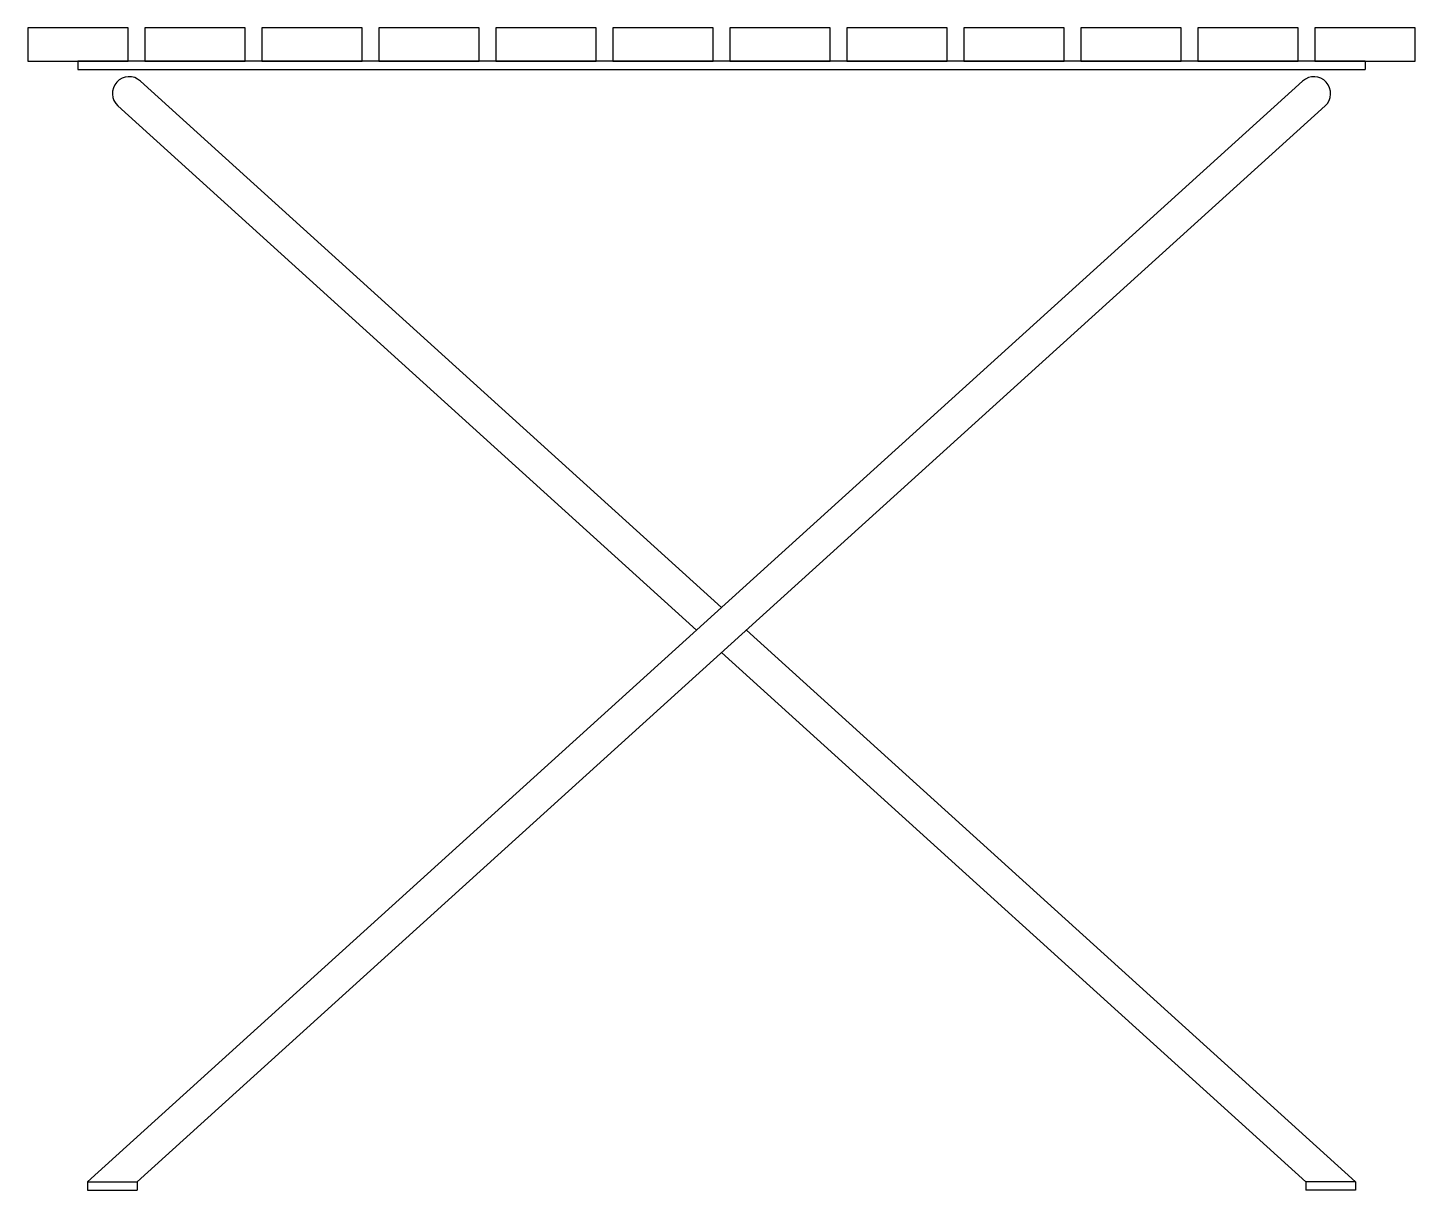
# Model space of a CAD drawing. Extents: x -3.6 to 79.4, y 0 to 69.5.
import ezdxf

# ---------------------------------------------------------------- set-up
doc = ezdxf.new("R2010")
doc.units = 0
doc.header["$MEASUREMENT"] = 0
doc.layers.get('0').update_dxf_attribs({"linetype": 'CONTINUOUS'})

msp = doc.modelspace()

# ---------------------------------------------------------------- linework, layer by layer
at = {"color": 0, "linetype": 'ByBlock'}
for p, q in [((-3.572, 69.5), (-3.572, 67.5)), ((2.428, 69.5), (-3.572, 69.5)), ((2.428, 67.5), (2.428, 69.5)), ((3.428, 69.5), (3.428, 67.5)), ((9.428, 69.5), (3.428, 69.5)), ((9.428, 67.5), (9.428, 69.5)), ((10.428, 69.5), (10.428, 67.5)), ((16.428, 69.5), (10.428, 69.5)), ((16.428, 67.5), (16.428, 69.5)), ((17.428, 69.5), (17.428, 67.5)), ((23.428, 69.5), (17.428, 69.5)), ((23.428, 67.5), (23.428, 69.5)), ((24.428, 69.5), (24.428, 67.5)), ((30.428, 69.5), (24.428, 69.5)), ((30.428, 67.5), (30.428, 69.5)), ((31.428, 69.5), (31.428, 67.5)), ((37.428, 69.5), (31.428, 69.5)), ((37.428, 67.5), (37.428, 69.5)), ((38.428, 69.5), (38.428, 67.5)), ((44.428, 69.5), (38.428, 69.5)), ((44.428, 67.5), (44.428, 69.5)), ((45.428, 69.5), (45.428, 67.5)), ((51.428, 69.5), (45.428, 69.5)), ((51.428, 67.5), (51.428, 69.5)), ((52.428, 69.5), (52.428, 67.5)), ((58.428, 69.5), (52.428, 69.5)), ((58.428, 67.5), (58.428, 69.5)), ((59.428, 69.5), (59.428, 67.5)), ((65.428, 69.5), (59.428, 69.5)), ((65.428, 67.5), (65.428, 69.5)), ((66.428, 69.5), (66.428, 67.5)), ((72.428, 69.5), (66.428, 69.5)), ((72.428, 67.5), (72.428, 69.5)), ((73.428, 69.5), (73.428, 67.5)), ((79.428, 69.5), (73.428, 69.5)), ((79.428, 67.5), (79.428, 69.5)), ((-3.572, 67.5), (2.428, 67.5)), ((76.428, 67.5), (-0.572, 67.5)), ((-0.572, 67.5), (-0.572, 67)), ((3.428, 67.5), (9.428, 67.5)), ((10.428, 67.5), (16.428, 67.5)), ((17.428, 67.5), (23.428, 67.5)), ((24.428, 67.5), (30.428, 67.5)), ((31.428, 67.5), (37.428, 67.5)), ((38.428, 67.5), (44.428, 67.5)), ((45.428, 67.5), (51.428, 67.5)), ((52.428, 67.5), (58.428, 67.5)), ((59.428, 67.5), (65.428, 67.5)), ((66.428, 67.5), (72.428, 67.5)), ((73.428, 67.5), (79.428, 67.5)), ((76.428, 67.5), (76.428, 67)), ((-0.572, 67), (76.428, 67)), ((72.69, 66.314), (0, 0.5)), ((3.165, 66.314), (37.928, 34.84)), ((1.822, 64.832), (36.438, 33.491)), ((74.033, 64.832), (2.98, 0.5)), ((39.418, 33.491), (75.855, 0.5)), ((37.928, 32.142), (72.875, 0.5)), ((0, 0.5), (2.98, 0.5)), ((0, 0.5), (0, 0)), ((0, 0), (2.98, 0)), ((2.98, 0.5), (2.98, 0)), ((72.875, 0.5), (72.875, 0)), ((75.855, 0.5), (72.875, 0.5)), ((75.855, 0), (72.875, 0)), ((75.855, 0.5), (75.855, 0))]:
    msp.add_line(p, q, dxfattribs=at)
for centre, start, end in [((2.494, 65.573), 47.84214, 227.84214), ((73.362, 65.573), 312.15786, 132.15786)]:
    msp.add_arc(centre, 1, start, end, dxfattribs=at)

doc.saveas('drawing.dxf')
